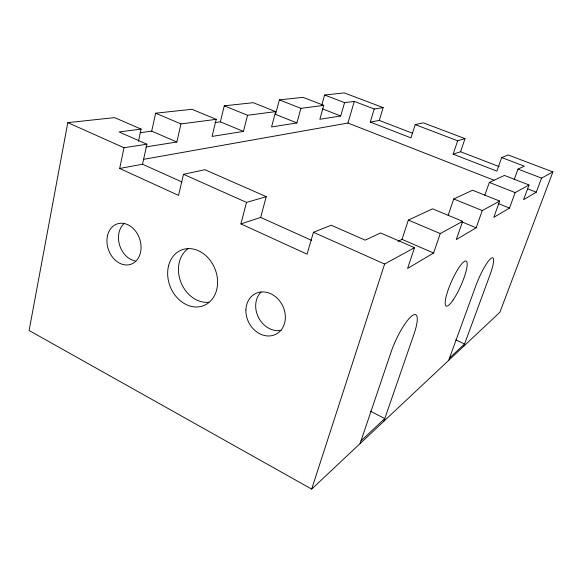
<?xml version="1.0" encoding="UTF-8"?>
<svg xmlns="http://www.w3.org/2000/svg" width="582" height="582" viewBox="0 0 582 582"><rect width="100%" height="100%" fill="white"/><g stroke="black" fill="none" stroke-linecap="round" stroke-linejoin="round"><path stroke-width="0.87" d="M138.451 141.339L141.077 129.102L114.581 117.615L67.796 122.649L29.1 330.489L311.668 489.098L499.894 312.236L552.9 171.923L508.173 154.979L501.684 157.555L496.861 171.115L453.145 154.186L457.663 140.786L465.033 138.632L460.58 151.749L453.145 154.186M119.674 168.467L124.017 147.741L146.904 144.198L142.539 164.233L119.674 168.467L178.543 195.392L183.497 174.287L204.908 169.697L266.243 196.658L260.656 217.421L240.897 223.91L246.528 202.412L266.243 196.658M140.117 132.711L151.706 131.139L155.634 113.199L191.936 109.292L216.213 119.339L212.081 136.406L243.458 131.423L247.561 115.272L275.621 111.62L271.568 126.956L296.9 122.933L300.894 108.339L323.767 105.371L319.845 119.288L340.725 115.971L344.573 102.665L354.285 101.406L374.233 109.001L383.174 107.619L379.275 120.438L370.29 122.096L374.233 109.001M145.813 146.926L176.833 142.001L180.98 123.915L216.213 119.339M214.962 122.584L220.352 121.849L224.266 105.815L253.25 102.694L275.621 111.62M323.767 105.371L303.055 97.34L279.382 99.886L275.548 114.385L296.9 122.933M321.824 104.942L324.611 95.019L344.311 92.902L383.174 107.619M398.03 241.392L402.024 239.362L408.346 220.076L432.506 208.843L462.646 221.32L440.268 233.571L433.612 253.017L407.589 268.433L414.522 247.663L380.621 232.96L365.161 240.148L331.216 225.227L313.443 232.276L307.063 254.167L240.897 223.91M143.521 159.352L347.949 123.035L354.285 101.406M465.033 138.632L423.39 122.86L415.206 124.613L410.987 137.861L370.29 122.096M311.668 489.098L384.615 264.032L414.522 247.663M360.062 443.63L391.053 352.117A31.093 7.253 -65 0 1 411.809 315.975A31.093 7.253 -65 0 1 413.94 334.25L383.865 421.266M448.169 215.231L453.742 198.979L472.555 190.234L499.676 201.059L493.783 217.362L509.49 208.058L515.157 192.584L529.038 184.981L504.398 175.429L489.338 182.428L484.791 195.239M462.646 221.32L456.266 239.595L476.163 227.802L482.296 210.568L499.676 201.059M514.117 179.78L517.995 169.107L524.309 166.168L501.684 157.555M448.686 360.353L475.749 285.995A24.488 4.532 -66.3 0 1 490.924 258.444A24.488 4.532 -66.3 0 1 490.008 274.864L463.752 346.203M529.038 184.981L523.582 199.706L536.298 192.169L541.558 178.128L552.9 171.923M361.022 440.785L384.797 418.56L370.414 411.176M449.537 358.025L464.574 343.962L455.771 339.873M141.077 129.102L119.077 131.961L146.904 144.198M415.206 124.613L457.663 140.786M324.611 95.019L344.573 102.665M517.995 169.107L541.558 178.128M379.275 120.438L412.565 133.256M460.58 151.749L499.225 166.627M322.544 108.892L340.725 115.971M527.954 188.917L536.298 192.169M347.949 123.035L494.06 180.231M279.382 99.886L300.894 108.339M489.338 182.428L515.157 192.584M498.752 203.758L509.49 208.058M224.266 105.815L247.561 115.272M453.742 198.979L482.296 210.568M220.352 121.849L243.458 131.423M462.021 221.946L476.163 227.802M155.634 113.199L180.98 123.915M408.346 220.076L440.268 233.571M151.706 131.139L176.833 142.001M402.024 239.362L433.612 253.017M67.796 122.649L124.017 147.741M183.497 174.287L246.528 202.412M313.443 232.276L384.615 264.032M142.539 164.233L181.911 181.962M260.656 217.421L311.734 240.417M135.38 260.998A20.945 16.369 71.4 0 1 119.506 244.818A20.945 16.369 71.4 0 1 124.446 223.226M281.048 330.38A22.342 18.682 63.3 0 1 258.634 317.757A22.342 18.682 63.3 0 1 261.042 292.004M208.916 302.24A29.406 23.818 68.2 0 1 180.791 281.979A29.406 23.818 68.2 0 1 188.364 248.427M107.488 235.732A21.316 16.522 71.3 0 0 128.484 264.854A21.316 16.522 71.3 0 0 136.028 231.738A21.316 16.522 71.3 0 0 107.488 235.732M245.902 309.85A22.756 18.908 63.4 0 0 274.82 334.759A22.756 18.908 63.4 0 0 276.159 297.257A22.756 18.908 63.4 0 0 245.902 309.85M168.635 265.516A29.937 24.073 68.1 0 0 198.549 306.874A29.937 24.073 68.1 0 0 210.648 260.998A29.937 24.073 68.1 0 0 168.635 265.516M453.102 300.021A24.568 5.129 -66.1 0 0 466.888 261.965A24.568 5.129 -66.1 0 0 448.606 288.657A24.568 5.129 -66.1 0 0 453.102 300.021"/></g></svg>
